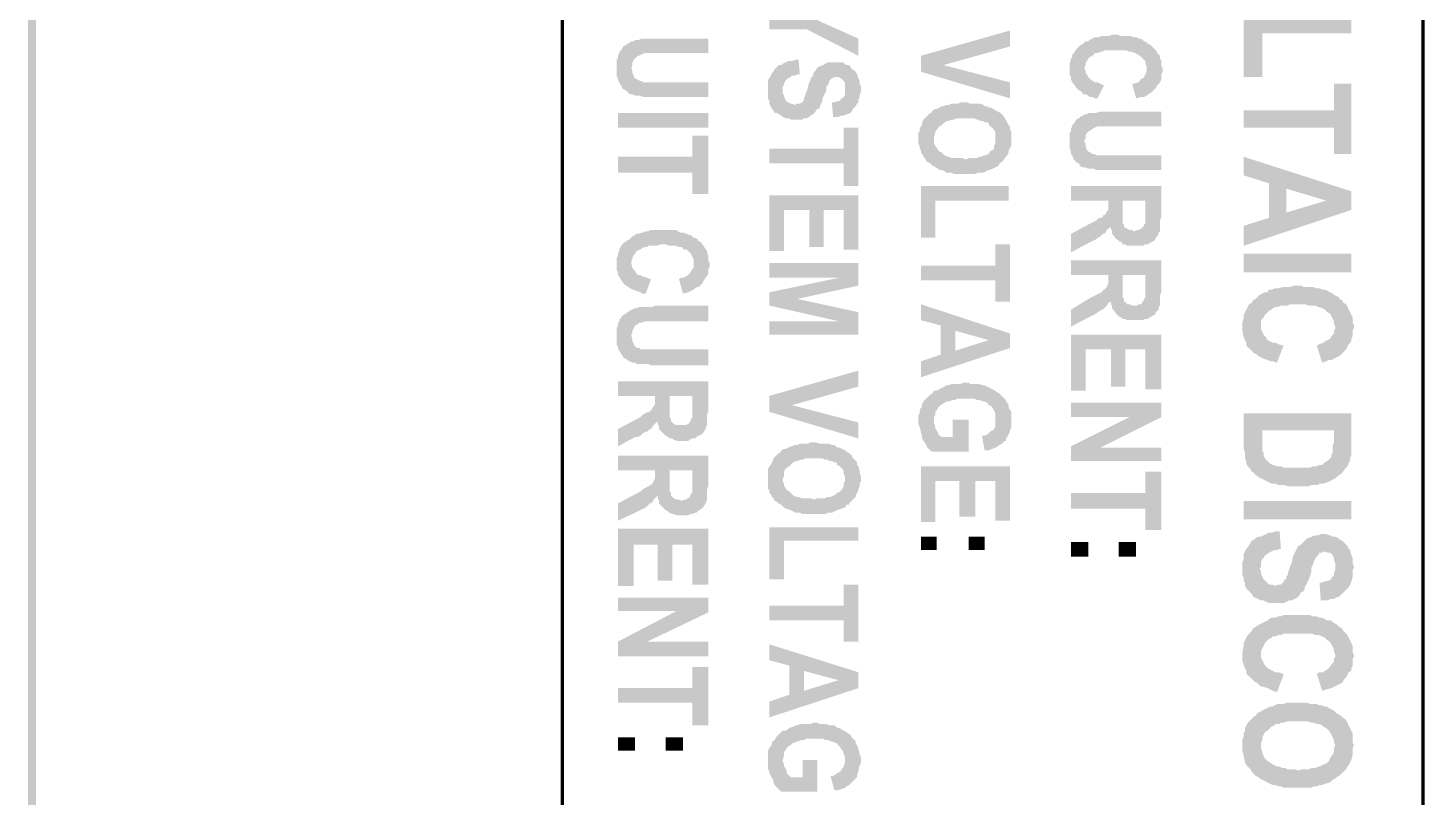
# Model space of a CAD drawing. Header units: inches. Extents: x -186 to 186, y -282 to 282.
# Drawn here: x -186.11 to -147.22, y 27.63 to 49.07 of the extents above; entities that cross this region are included whole.
import ezdxf

# ---------------------------------------------------------------- set-up
doc = ezdxf.new("R2010")
doc.units = ezdxf.units.IN
doc.header["$MEASUREMENT"] = 0
doc.layers.add('H', color=7, linetype='CONTINUOUS', lineweight=100)
doc.layers.add('P', color=250, linetype='CONTINUOUS', lineweight=100)

msp = doc.modelspace()

# ---------------------------------------------------------------- hatches: boundary and pattern name
at = {"layer": 'H', "linetype": 'Continuous'}
for points in [[(-185.889, 281.889), (-186.111, 282.111), (-185.889, -281.889)], [(-186.111, 282.111), (-185.889, -281.889), (-186.111, -282.111)], [(-162.963, 48.296), (-162.963, 48.778), (-163.963, 49.222), (-164.407, 49.444), (-165.444, 49.444), (-165.444, 49.037), (-164.407, 49.037)], [(-149.222, 48.926), (-149.222, 49.444), (-152.222, 49.444), (-152.222, 47.704), (-151.704, 47.704), (-151.704, 48.926)], [(-158.741, 48.556), (-158.741, 49), (-161.222, 48.296), (-160.593, 48.037)], [(-167.148, 47.148), (-167.148, 47.556), (-168.815, 47.556), (-168.889, 47.556), (-168.963, 47.556), (-169, 47.593), (-169.037, 47.593), (-169.111, 47.63), (-169.185, 47.667), (-169.222, 47.704), (-169.222, 47.741), (-169.259, 47.815), (-169.259, 47.889), (-169.296, 47.963), (-169.296, 48.704), (-169.333, 48.667), (-169.407, 48.63), (-169.444, 48.593), (-169.519, 48.556), (-169.556, 48.481), (-169.593, 48.444), (-169.63, 48.407), (-169.63, 48.37), (-169.667, 48.296), (-169.667, 48.222), (-169.704, 48.185), (-169.704, 48.111), (-169.704, 47.815), (-169.704, 47.741), (-169.667, 47.667), (-169.667, 47.63), (-169.63, 47.556), (-169.593, 47.481), (-169.556, 47.444), (-169.556, 47.407), (-169.519, 47.37), (-169.444, 47.333), (-169.407, 47.296), (-169.333, 47.222), (-169.259, 47.222), (-169.185, 47.185), (-169.148, 47.185), (-169.074, 47.185), (-169.037, 47.185), (-168.963, 47.148), (-168.815, 47.148), (-168.741, 47.148), (-168.481, 47.148)], [(-167.148, 48.37), (-167.148, 48.778), (-168.63, 48.778), (-168.704, 48.778), (-168.852, 48.778), (-168.963, 48.778), (-169, 48.778), (-169.074, 48.741), (-169.148, 48.741), (-169.185, 48.741), (-169.222, 48.704), (-169.259, 48.704), (-169.296, 48.704), (-169.296, 47.963), (-169.259, 48.037), (-169.259, 48.111), (-169.222, 48.185), (-169.185, 48.222), (-169.111, 48.296), (-169.074, 48.296), (-169, 48.333), (-168.926, 48.37), (-168.778, 48.37), (-168.704, 48.37), (-168.519, 48.37)], [(-156.111, 47.481), (-156.148, 47.481), (-156.222, 47.519), (-156.296, 47.556), (-156.37, 47.556), (-156.481, 47.63), (-156.519, 47.667), (-156.556, 47.704), (-156.593, 47.778), (-156.63, 47.815), (-156.63, 47.889), (-156.667, 47.963), (-156.667, 48.667), (-156.704, 48.63), (-156.778, 48.593), (-156.815, 48.556), (-156.889, 48.481), (-156.963, 48.37), (-157, 48.333), (-157, 48.259), (-157.037, 48.222), (-157.074, 48.074), (-157.074, 48), (-157.074, 47.815), (-157.074, 47.778), (-157.037, 47.704), (-157.037, 47.63), (-157, 47.556), (-156.963, 47.519), (-156.889, 47.407), (-156.852, 47.37), (-156.815, 47.333), (-156.741, 47.296), (-156.704, 47.222), (-156.63, 47.222), (-156.556, 47.185), (-156.519, 47.148), (-156.444, 47.148), (-156.37, 47.111), (-156.296, 47.111)], [(-154.889, 48.63), (-154.926, 48.667), (-155, 48.704), (-155.037, 48.741), (-155.111, 48.778), (-155.148, 48.778), (-155.222, 48.815), (-155.296, 48.815), (-155.37, 48.852), (-155.444, 48.852), (-155.481, 48.852), (-155.556, 48.852), (-155.667, 48.852), (-155.741, 48.889), (-155.889, 48.889), (-155.963, 48.852), (-156.037, 48.852), (-156.111, 48.852), (-156.185, 48.852), (-156.259, 48.815), (-156.333, 48.815), (-156.37, 48.815), (-156.444, 48.778), (-156.519, 48.741), (-156.556, 48.704), (-156.63, 48.704), (-156.667, 48.667), (-156.667, 47.963), (-156.63, 48.037), (-156.63, 48.111), (-156.593, 48.148), (-156.556, 48.222), (-156.519, 48.259), (-156.444, 48.296), (-156.407, 48.333), (-156.37, 48.37), (-156.296, 48.37), (-156.222, 48.407), (-156.185, 48.407), (-156.111, 48.444), (-156.037, 48.444), (-155.963, 48.444), (-155.852, 48.444), (-155.704, 48.444), (-155.63, 48.444), (-155.519, 48.444), (-155.481, 48.444), (-155.407, 48.407), (-155.333, 48.407), (-155.259, 48.37), (-155.222, 48.37), (-155.185, 48.333), (-155.111, 48.296), (-155.037, 48.222), (-155, 48.185), (-154.963, 48.148), (-154.963, 48.074), (-154.926, 48), (-154.926, 47.926)], [(-154.481, 47.889), (-154.481, 47.963), (-154.519, 48), (-154.519, 48.074), (-154.519, 48.148), (-154.556, 48.222), (-154.556, 48.296), (-154.63, 48.37), (-154.667, 48.444), (-154.704, 48.481), (-154.778, 48.556), (-154.815, 48.593), (-154.889, 48.63), (-154.926, 47.926), (-154.926, 47.852), (-154.963, 47.778), (-155, 47.704), (-155.037, 47.667), (-155.111, 47.63), (-155.148, 47.556), (-155.185, 47.556), (-155.259, 47.519), (-155.333, 47.519), (-155.222, 47.111), (-155.074, 47.148), (-155, 47.148), (-154.926, 47.185), (-154.889, 47.222), (-154.815, 47.259), (-154.778, 47.296), (-154.741, 47.333), (-154.704, 47.37), (-154.667, 47.407), (-154.63, 47.481), (-154.593, 47.519), (-154.556, 47.556), (-154.519, 47.63), (-154.519, 47.704), (-154.519, 47.778), (-154.481, 47.852)], [(-158.741, 47.111), (-158.741, 47.556), (-160.593, 48.037), (-161.222, 48.296), (-161.222, 47.852)], [(-162.889, 47.37), (-162.889, 47.444), (-162.926, 47.519), (-162.926, 47.593), (-162.963, 47.667), (-163, 47.778), (-163.037, 47.852), (-163.074, 47.889), (-163.148, 47.926), (-163.185, 48), (-163.222, 48.037), (-163.296, 48.037), (-163.333, 48.074), (-163.407, 48.111), (-163.481, 48.111), (-163.519, 48.111), (-163.63, 48.111), (-163.667, 48.111), (-163.741, 48.111), (-163.815, 48.111), (-163.889, 48.074), (-163.926, 48.037), (-163.963, 48.037), (-164.037, 48), (-164.111, 47.963), (-164.148, 47.889), (-164.185, 47.852), (-164.222, 47.815), (-164.222, 47.741), (-164.296, 47.667), (-164.296, 47.63), (-164.333, 47.556), (-164.37, 47.444), (-164.37, 47.407), (-164.407, 47.296), (-164.444, 47.222), (-164.444, 47.185), (-164.481, 47.111), (-164.481, 47.074), (-164.519, 47), (-164.593, 46.963), (-164.667, 46.963), (-164.741, 46.926), (-164.815, 46.963), (-164.852, 46.963), (-164.926, 47), (-164.963, 47.037), (-165, 47.074), (-165.037, 47.185), (-165.074, 47.259), (-165.074, 47.333), (-165.111, 48.037), (-165.185, 48.037), (-165.222, 48), (-165.259, 47.963), (-165.296, 47.926), (-165.333, 47.852), (-165.37, 47.815), (-165.444, 47.667), (-165.481, 47.63), (-165.481, 47.556), (-165.481, 47.481), (-165.481, 47.259), (-165.481, 47.185), (-165.481, 47.111), (-165.444, 47.037), (-165.444, 46.963), (-165.37, 46.815), (-165.333, 46.778), (-165.296, 46.704), (-165.222, 46.704), (-165.185, 46.667), (-165.111, 46.63), (-165.074, 46.593), (-165, 46.556), (-164.926, 46.556), (-164.852, 46.519), (-164.815, 46.519), (-164.667, 46.519), (-164.593, 46.519), (-164.519, 46.519), (-164.481, 46.556), (-164.407, 46.556), (-164.333, 46.593), (-164.296, 46.63), (-164.222, 46.667), (-164.185, 46.704), (-164.111, 46.815), (-164.074, 46.815), (-164.037, 46.852), (-164.037, 46.889), (-164, 46.963), (-163.963, 47.037), (-163.963, 47.111), (-163.889, 47.259), (-163.852, 47.333), (-163.852, 47.444), (-163.815, 47.481), (-163.778, 47.556), (-163.778, 47.593), (-163.741, 47.63), (-163.704, 47.667), (-163.63, 47.704), (-163.556, 47.704), (-163.519, 47.704), (-163.444, 47.667), (-163.407, 47.63), (-163.37, 47.593), (-163.333, 47.519), (-163.333, 47.444), (-163.333, 47.37), (-163.296, 46.667), (-163.259, 46.667), (-163.185, 46.704), (-163.148, 46.741), (-163.111, 46.815), (-163.074, 46.852), (-163.037, 46.889), (-163, 46.963), (-162.963, 47), (-162.963, 47.074), (-162.926, 47.148), (-162.926, 47.222), (-162.889, 47.296)], [(-164.593, 47.778), (-164.63, 48.185), (-164.667, 48.185), (-164.704, 48.185), (-164.815, 48.148), (-164.926, 48.148), (-165, 48.111), (-165.074, 48.074), (-165.111, 48.037), (-165.074, 47.333), (-165.074, 47.444), (-165.037, 47.481), (-165.037, 47.519), (-165, 47.593), (-164.963, 47.63), (-164.926, 47.667), (-164.852, 47.704), (-164.815, 47.741), (-164.741, 47.741), (-164.667, 47.778)], [(-149.222, 45.556), (-149.222, 47.519), (-149.704, 47.519), (-149.704, 46.778), (-152.222, 46.778), (-152.222, 46.296), (-149.704, 46.296), (-149.704, 45.556)], [(-163.296, 46.667), (-163.333, 47.37), (-163.333, 47.296), (-163.333, 47.222), (-163.37, 47.148), (-163.407, 47.111), (-163.444, 47.111), (-163.481, 47.037), (-163.519, 47.037), (-163.63, 47), (-163.704, 47), (-163.667, 46.593), (-163.593, 46.593), (-163.519, 46.593), (-163.444, 46.63), (-163.37, 46.63)], [(-169.667, 46.296), (-167.148, 46.296), (-167.148, 46.704), (-169.667, 46.704)], [(-158.704, 46), (-158.704, 46.037), (-158.704, 46.148), (-158.704, 46.185), (-158.741, 46.259), (-158.741, 46.333), (-158.778, 46.37), (-158.815, 46.444), (-158.926, 46.63), (-158.963, 46.667), (-159, 46.704), (-159.074, 46.741), (-159.148, 46.778), (-159.259, 46.852), (-159.333, 46.852), (-159.37, 46.889), (-159.444, 46.889), (-159.481, 46.926), (-159.556, 46.963), (-159.63, 46.963), (-159.704, 46.963), (-159.778, 46.963), (-159.852, 46.963), (-159.926, 47), (-160.111, 47), (-160.185, 46.963), (-160.222, 46.963), (-160.333, 46.963), (-160.37, 46.963), (-160.444, 46.926), (-160.519, 46.926), (-160.593, 46.889), (-160.667, 46.889), (-160.704, 46.852), (-160.778, 46.815), (-160.815, 46.815), (-160.889, 46.778), (-160.926, 46.704), (-160.963, 46.704), (-161, 46.667), (-161.037, 46.63), (-161.111, 46.556), (-161.148, 46.519), (-161.185, 46.444), (-161.185, 46.37), (-161.222, 46.333), (-161.259, 46.259), (-161.259, 46.185), (-161.296, 46.148), (-161.296, 45.852), (-161.259, 45.778), (-161.259, 45.704), (-161.222, 45.667), (-161.222, 45.593), (-161.185, 45.556), (-161.148, 45.481), (-161.111, 45.444), (-161.074, 45.37), (-161.037, 45.333), (-160.963, 45.296), (-160.889, 45.222), (-160.852, 45.222), (-160.852, 46), (-160.852, 46.037), (-160.815, 46.185), (-160.704, 46.333), (-160.63, 46.37), (-160.593, 46.407), (-160.556, 46.444), (-160.481, 46.481), (-160.444, 46.481), (-160.37, 46.519), (-160.296, 46.519), (-160.222, 46.556), (-160.148, 46.556), (-160.074, 46.556), (-159.889, 46.556), (-159.815, 46.556), (-159.741, 46.556), (-159.667, 46.519), (-159.63, 46.519), (-159.556, 46.481), (-159.481, 46.481), (-159.444, 46.444), (-159.37, 46.444), (-159.333, 46.407), (-159.333, 46.37), (-159.296, 46.333), (-159.222, 46.296), (-159.185, 46.222), (-159.148, 46.185), (-159.148, 46.037), (-159.148, 46), (-159.074, 45.222), (-159.037, 45.259), (-159.037, 45.296), (-158.963, 45.333), (-158.926, 45.37), (-158.852, 45.481), (-158.815, 45.519), (-158.778, 45.593), (-158.778, 45.667), (-158.741, 45.704), (-158.704, 45.778), (-158.704, 45.852), (-158.704, 45.926)], [(-154.519, 45.111), (-154.519, 45.519), (-156.185, 45.519), (-156.259, 45.519), (-156.333, 45.519), (-156.37, 45.556), (-156.407, 45.556), (-156.444, 45.556), (-156.481, 45.593), (-156.556, 45.63), (-156.593, 45.667), (-156.63, 45.778), (-156.63, 45.852), (-156.667, 45.889), (-156.667, 46.667), (-156.704, 46.63), (-156.778, 46.593), (-156.815, 46.556), (-156.889, 46.519), (-156.926, 46.444), (-156.963, 46.407), (-157, 46.37), (-157, 46.333), (-157.037, 46.259), (-157.037, 46.185), (-157.074, 46.148), (-157.074, 46.037), (-157.074, 45.778), (-157.074, 45.704), (-157.037, 45.63), (-157.037, 45.556), (-157, 45.519), (-156.963, 45.407), (-156.926, 45.37), (-156.889, 45.333), (-156.815, 45.296), (-156.778, 45.222), (-156.704, 45.185), (-156.63, 45.185), (-156.556, 45.148), (-156.444, 45.148), (-156.407, 45.148), (-156.333, 45.111), (-156.185, 45.111), (-156.111, 45.111), (-155.852, 45.111)], [(-154.519, 46.333), (-154.519, 46.741), (-156, 46.741), (-156.074, 46.741), (-156.222, 46.741), (-156.333, 46.704), (-156.37, 46.704), (-156.444, 46.704), (-156.519, 46.704), (-156.556, 46.704), (-156.593, 46.667), (-156.63, 46.667), (-156.667, 46.667), (-156.667, 45.889), (-156.667, 45.926), (-156.63, 46), (-156.63, 46.074), (-156.593, 46.148), (-156.556, 46.185), (-156.481, 46.222), (-156.444, 46.259), (-156.37, 46.296), (-156.296, 46.333), (-156.148, 46.333), (-156.074, 46.333), (-155.889, 46.333)], [(-162.963, 44.667), (-162.963, 46.296), (-163.37, 46.296), (-163.37, 45.704), (-165.444, 45.704), (-165.444, 45.296), (-163.37, 45.296), (-163.37, 44.667)], [(-167.148, 44.444), (-167.148, 46.074), (-167.593, 46.074), (-167.593, 45.481), (-169.667, 45.481), (-169.667, 45.037), (-167.593, 45.037), (-167.593, 44.444)], [(-159.074, 45.222), (-159.148, 46), (-159.148, 45.889), (-159.148, 45.852), (-159.185, 45.778), (-159.185, 45.704), (-159.222, 45.667), (-159.296, 45.63), (-159.333, 45.556), (-159.37, 45.556), (-159.407, 45.519), (-159.481, 45.519), (-159.519, 45.481), (-159.593, 45.481), (-159.667, 45.444), (-159.741, 45.444), (-159.815, 45.444), (-159.889, 45.444), (-159.963, 45.407), (-160.074, 45.444), (-160.148, 45.444), (-160.222, 45.444), (-160.296, 45.444), (-160.37, 45.444), (-160.444, 45.481), (-160.481, 45.481), (-160.556, 45.519), (-160.593, 45.556), (-160.63, 45.593), (-160.704, 45.63), (-160.741, 45.667), (-160.778, 45.741), (-160.815, 45.778), (-160.852, 45.852), (-160.852, 45.926), (-160.852, 46), (-160.852, 45.222), (-160.815, 45.185), (-160.741, 45.148), (-160.704, 45.111), (-160.63, 45.111), (-160.556, 45.074), (-160.519, 45.037), (-160.444, 45.037), (-160.37, 45.037), (-160.296, 45), (-160.222, 45), (-160.074, 45), (-160, 45), (-159.926, 45), (-159.778, 45), (-159.704, 45), (-159.63, 45.037), (-159.556, 45.037), (-159.481, 45.037), (-159.407, 45.074), (-159.333, 45.111), (-159.296, 45.111), (-159.148, 45.185)], [(-149.222, 44), (-149.222, 44.519), (-152.222, 45.481), (-152.222, 44.963), (-151.519, 44.741), (-151.519, 43.778), (-151.037, 44.593), (-149.926, 44.259)], [(-162.963, 42.889), (-162.963, 44.407), (-165.444, 44.407), (-165.444, 42.852), (-165.037, 42.852), (-165.037, 44), (-164.333, 44), (-164.333, 42.963), (-163.926, 42.963), (-163.926, 44), (-163.37, 44), (-163.37, 42.889)], [(-158.778, 44.259), (-158.778, 44.667), (-161.222, 44.667), (-161.222, 43.222), (-160.815, 43.222), (-160.815, 44.259)], [(-154.519, 43.815), (-154.519, 44.667), (-157.037, 44.667), (-157.037, 44.259), (-156, 44.259), (-156, 44.185), (-156, 43.481), (-155.926, 43.519), (-155.926, 43.481), (-155.889, 43.407), (-155.889, 43.333), (-155.778, 43.185), (-155.704, 43.148), (-155.704, 43.111), (-155.63, 43.111), (-155.593, 44.259), (-154.963, 44.259), (-154.963, 43.037), (-154.889, 43.037), (-154.852, 43.074), (-154.778, 43.111), (-154.704, 43.148), (-154.667, 43.222), (-154.593, 43.333), (-154.593, 43.37), (-154.556, 43.407), (-154.556, 43.556), (-154.556, 43.704)], [(-149.222, 44), (-149.926, 44.259), (-151.037, 43.926), (-151.037, 44.593), (-151.519, 43.778), (-152.222, 43.556), (-152.222, 43)], [(-156, 43.481), (-156, 44.185), (-156, 44.074), (-156, 44), (-156.037, 43.963), (-156.074, 43.889), (-156.111, 43.852), (-156.148, 43.852), (-156.148, 43.815), (-156.185, 43.778), (-156.259, 43.778), (-156.333, 43.704), (-156.407, 43.667), (-156.481, 43.63), (-157.037, 43.333), (-157.037, 42.815), (-156.556, 43.074), (-156.481, 43.111), (-156.407, 43.148), (-156.333, 43.185), (-156.296, 43.222), (-156.222, 43.259), (-156.185, 43.296), (-156.148, 43.333), (-156.111, 43.333), (-156.074, 43.37), (-156.037, 43.444)], [(-154.963, 43.037), (-154.963, 43.926), (-154.963, 43.778), (-154.963, 43.667), (-154.963, 43.63), (-155, 43.593), (-155, 43.556), (-155.037, 43.519), (-155.074, 43.481), (-155.148, 43.444), (-155.185, 43.444), (-155.259, 43.407), (-155.296, 43.407), (-155.333, 43.444), (-155.407, 43.444), (-155.481, 43.481), (-155.556, 43.519), (-155.556, 43.593), (-155.593, 43.63), (-155.593, 43.778), (-155.593, 43.852), (-155.593, 44.259), (-155.63, 43.111), (-155.593, 43.037), (-155.519, 43.037), (-155.481, 43), (-155.37, 43), (-155.111, 43), (-155.037, 43)], [(-168.741, 42.074), (-168.778, 42.074), (-168.852, 42.111), (-169, 42.148), (-169.037, 42.185), (-169.111, 42.185), (-169.148, 42.222), (-169.185, 42.296), (-169.222, 42.333), (-169.259, 42.37), (-169.296, 42.519), (-169.296, 43.222), (-169.333, 43.185), (-169.407, 43.148), (-169.444, 43.111), (-169.519, 43.074), (-169.593, 42.963), (-169.63, 42.889), (-169.63, 42.852), (-169.667, 42.778), (-169.667, 42.704), (-169.704, 42.667), (-169.704, 42.593), (-169.704, 42.407), (-169.704, 42.333), (-169.667, 42.259), (-169.667, 42.185), (-169.63, 42.148), (-169.593, 42.074), (-169.519, 41.963), (-169.481, 41.926), (-169.444, 41.889), (-169.37, 41.852), (-169.333, 41.815), (-169.259, 41.778), (-169.148, 41.741), (-169.037, 41.704), (-169, 41.667), (-168.889, 41.667)], [(-167.519, 43.222), (-167.556, 43.222), (-167.63, 43.296), (-167.667, 43.296), (-167.741, 43.333), (-167.778, 43.333), (-167.852, 43.37), (-167.926, 43.37), (-168, 43.407), (-168.037, 43.444), (-168.111, 43.444), (-168.185, 43.444), (-168.296, 43.444), (-168.37, 43.444), (-168.519, 43.444), (-168.593, 43.444), (-168.667, 43.444), (-168.741, 43.444), (-168.815, 43.407), (-168.889, 43.407), (-168.963, 43.37), (-169, 43.37), (-169.074, 43.333), (-169.148, 43.333), (-169.185, 43.296), (-169.259, 43.259), (-169.296, 43.222), (-169.296, 42.519), (-169.296, 42.556), (-169.259, 42.63), (-169.259, 42.667), (-169.222, 42.741), (-169.185, 42.778), (-169.148, 42.852), (-169.074, 42.889), (-169.037, 42.889), (-169, 42.926), (-168.926, 42.963), (-168.852, 42.963), (-168.815, 43), (-168.741, 43), (-168.667, 43), (-168.593, 43), (-168.481, 43.037), (-168.333, 43.037), (-168.222, 43), (-168.148, 43), (-168.111, 43), (-168.037, 43), (-167.963, 42.963), (-167.889, 42.963), (-167.852, 42.926), (-167.815, 42.889), (-167.741, 42.889), (-167.704, 42.852), (-167.667, 42.815), (-167.63, 42.778), (-167.593, 42.704), (-167.556, 42.63), (-167.556, 42.556), (-167.556, 42.519)], [(-167.111, 42.481), (-167.111, 42.519), (-167.148, 42.593), (-167.148, 42.667), (-167.148, 42.704), (-167.185, 42.852), (-167.259, 42.963), (-167.333, 43.074), (-167.37, 43.111), (-167.444, 43.148), (-167.444, 43.185), (-167.519, 43.222), (-167.556, 42.519), (-167.556, 42.407), (-167.593, 42.333), (-167.63, 42.296), (-167.667, 42.222), (-167.704, 42.185), (-167.778, 42.148), (-167.815, 42.111), (-167.889, 42.111), (-167.963, 42.074), (-167.852, 41.667), (-167.704, 41.704), (-167.63, 41.741), (-167.556, 41.778), (-167.519, 41.815), (-167.444, 41.852), (-167.407, 41.852), (-167.37, 41.889), (-167.333, 41.926), (-167.222, 42.111), (-167.185, 42.148), (-167.148, 42.222), (-167.148, 42.296), (-167.148, 42.333), (-167.111, 42.407)], [(-158.741, 41.444), (-158.741, 43.037), (-159.148, 43.037), (-159.148, 42.444), (-161.222, 42.444), (-161.222, 42.037), (-159.148, 42.037), (-159.148, 41.444)], [(-152.222, 42.259), (-149.222, 42.259), (-149.222, 42.778), (-152.222, 42.778)], [(-162.963, 41.889), (-162.963, 42.519), (-165.444, 42.519), (-165.444, 42.111), (-163.481, 42.111)], [(-154.519, 41.704), (-154.519, 42.593), (-157.037, 42.593), (-157.037, 42.185), (-156, 42.185), (-156, 42.111), (-156, 41.407), (-155.926, 41.444), (-155.926, 41.37), (-155.889, 41.333), (-155.889, 41.259), (-155.778, 41.111), (-155.704, 41.037), (-155.63, 41), (-155.593, 42.185), (-154.963, 42.185), (-154.963, 40.963), (-154.889, 40.963), (-154.852, 41), (-154.778, 41.037), (-154.704, 41.074), (-154.667, 41.148), (-154.593, 41.222), (-154.593, 41.296), (-154.556, 41.333), (-154.556, 41.481), (-154.556, 41.63)], [(-162.963, 41.889), (-163.481, 42.111), (-165.444, 41.704), (-164.667, 41.519)], [(-156, 41.407), (-156, 42.111), (-156, 42), (-156, 41.926), (-156.037, 41.889), (-156.037, 41.852), (-156.074, 41.815), (-156.111, 41.778), (-156.148, 41.778), (-156.148, 41.741), (-156.185, 41.704), (-156.259, 41.667), (-156.333, 41.63), (-156.407, 41.593), (-156.481, 41.556), (-157.037, 41.222), (-157.037, 40.741), (-156.556, 41), (-156.481, 41.037), (-156.407, 41.074), (-156.333, 41.111), (-156.296, 41.148), (-156.222, 41.185), (-156.185, 41.222), (-156.148, 41.222), (-156.111, 41.259), (-156.074, 41.296), (-156.037, 41.333)], [(-154.963, 40.963), (-154.963, 41.852), (-154.963, 41.667), (-154.963, 41.593), (-154.963, 41.556), (-155, 41.519), (-155, 41.481), (-155.037, 41.444), (-155.074, 41.37), (-155.148, 41.37), (-155.185, 41.333), (-155.259, 41.333), (-155.296, 41.333), (-155.333, 41.333), (-155.407, 41.37), (-155.481, 41.37), (-155.481, 41.407), (-155.556, 41.444), (-155.556, 41.519), (-155.593, 41.556), (-155.593, 41.667), (-155.593, 41.778), (-155.593, 42.185), (-155.63, 41), (-155.593, 40.963), (-155.519, 40.963), (-155.481, 40.926), (-155.37, 40.926), (-155.111, 40.926), (-155.037, 40.926)], [(-162.963, 40.519), (-162.963, 41.148), (-164.667, 41.519), (-165.444, 41.704), (-165.444, 41.333), (-163.481, 40.889)], [(-151.111, 40.222), (-151.148, 40.222), (-151.259, 40.259), (-151.333, 40.296), (-151.407, 40.296), (-151.481, 40.333), (-151.556, 40.37), (-151.593, 40.444), (-151.63, 40.481), (-151.667, 40.519), (-151.704, 40.593), (-151.741, 40.667), (-151.741, 40.778), (-151.778, 41.63), (-151.852, 41.556), (-151.889, 41.519), (-151.963, 41.481), (-152, 41.407), (-152.074, 41.37), (-152.111, 41.296), (-152.148, 41.222), (-152.185, 41.148), (-152.222, 41.074), (-152.222, 41), (-152.259, 40.852), (-152.259, 40.704), (-152.259, 40.63), (-152.222, 40.444), (-152.185, 40.37), (-152.148, 40.296), (-152.148, 40.222), (-152.037, 40.111), (-151.963, 40.037), (-151.926, 40), (-151.852, 39.963), (-151.815, 39.926), (-151.741, 39.889), (-151.667, 39.852), (-151.556, 39.815), (-151.481, 39.778), (-151.407, 39.778), (-151.296, 39.741)], [(-149.63, 41.593), (-149.704, 41.63), (-149.741, 41.667), (-149.815, 41.704), (-149.889, 41.741), (-149.963, 41.778), (-150.037, 41.778), (-150.111, 41.815), (-150.185, 41.815), (-150.296, 41.852), (-150.37, 41.852), (-150.444, 41.852), (-150.556, 41.852), (-150.63, 41.889), (-150.815, 41.889), (-150.926, 41.852), (-151, 41.852), (-151.111, 41.852), (-151.259, 41.815), (-151.333, 41.815), (-151.444, 41.778), (-151.519, 41.778), (-151.556, 41.704), (-151.63, 41.704), (-151.704, 41.667), (-151.778, 41.63), (-151.741, 40.778), (-151.741, 40.815), (-151.741, 40.889), (-151.704, 40.963), (-151.667, 41), (-151.63, 41.074), (-151.556, 41.148), (-151.519, 41.185), (-151.444, 41.222), (-151.407, 41.259), (-151.333, 41.296), (-151.259, 41.296), (-151.185, 41.333), (-151.111, 41.333), (-151, 41.333), (-150.926, 41.37), (-150.519, 41.37), (-150.407, 41.333), (-150.333, 41.333), (-150.222, 41.333), (-150.148, 41.296), (-150.037, 41.259), (-149.963, 41.222), (-149.926, 41.185), (-149.889, 41.148), (-149.815, 41.111), (-149.778, 41.037), (-149.741, 40.963), (-149.704, 40.889), (-149.704, 40.815), (-149.667, 40.741)], [(-167.148, 39.667), (-167.148, 40.111), (-168.815, 40.111), (-168.889, 40.111), (-168.963, 40.111), (-169, 40.111), (-169.037, 40.111), (-169.037, 40.148), (-169.111, 40.148), (-169.185, 40.185), (-169.222, 40.259), (-169.259, 40.333), (-169.259, 40.407), (-169.296, 40.481), (-169.296, 41.222), (-169.333, 41.185), (-169.407, 41.148), (-169.444, 41.111), (-169.519, 41.074), (-169.556, 41.037), (-169.593, 40.963), (-169.63, 40.963), (-169.63, 40.889), (-169.667, 40.852), (-169.667, 40.778), (-169.704, 40.704), (-169.704, 40.63), (-169.704, 40.333), (-169.704, 40.259), (-169.667, 40.185), (-169.667, 40.148), (-169.63, 40.074), (-169.556, 39.963), (-169.519, 39.889), (-169.444, 39.852), (-169.407, 39.815), (-169.333, 39.778), (-169.259, 39.741), (-169.185, 39.741), (-169.148, 39.704), (-169.074, 39.704), (-169.037, 39.704), (-168.963, 39.704), (-168.815, 39.704), (-168.741, 39.667), (-168.481, 39.667)], [(-167.148, 40.889), (-167.148, 41.333), (-168.63, 41.333), (-168.704, 41.296), (-168.852, 41.296), (-168.963, 41.296), (-169, 41.296), (-169.074, 41.296), (-169.148, 41.259), (-169.185, 41.259), (-169.222, 41.259), (-169.259, 41.222), (-169.296, 41.222), (-169.296, 40.481), (-169.296, 40.519), (-169.259, 40.556), (-169.259, 40.63), (-169.222, 40.704), (-169.185, 40.778), (-169.111, 40.815), (-169.074, 40.852), (-169, 40.852), (-168.926, 40.889), (-168.778, 40.889), (-168.704, 40.889), (-168.519, 40.889)], [(-158.741, 40.148), (-158.741, 40.556), (-161.222, 41.37), (-161.222, 40.926), (-160.667, 40.778), (-160.667, 39.963), (-160.259, 40.63), (-159.333, 40.37)], [(-149.148, 40.704), (-149.148, 40.778), (-149.185, 40.852), (-149.185, 40.926), (-149.185, 41), (-149.222, 41.074), (-149.259, 41.148), (-149.296, 41.222), (-149.333, 41.296), (-149.37, 41.37), (-149.444, 41.407), (-149.481, 41.481), (-149.556, 41.519), (-149.556, 41.556), (-149.63, 41.593), (-149.667, 40.741), (-149.667, 40.704), (-149.704, 40.63), (-149.704, 40.556), (-149.778, 40.481), (-149.815, 40.407), (-149.889, 40.37), (-149.963, 40.333), (-150, 40.296), (-150.111, 40.259), (-150.185, 40.222), (-150.037, 39.741), (-149.926, 39.778), (-149.852, 39.815), (-149.778, 39.815), (-149.704, 39.852), (-149.63, 39.889), (-149.556, 39.926), (-149.481, 40), (-149.444, 40.037), (-149.37, 40.111), (-149.333, 40.185), (-149.296, 40.259), (-149.222, 40.333), (-149.222, 40.407), (-149.185, 40.481), (-149.185, 40.556), (-149.185, 40.63)], [(-162.963, 40.519), (-163.481, 40.889), (-165.444, 40.889), (-165.444, 40.519)], [(-158.741, 40.148), (-159.333, 40.37), (-160.259, 40.074), (-160.259, 40.63), (-160.667, 39.963), (-161.222, 39.778), (-161.222, 39.333)], [(-154.519, 39), (-154.519, 40.519), (-157.037, 40.519), (-157.037, 38.963), (-156.63, 38.963), (-156.63, 40.111), (-155.926, 40.111), (-155.926, 39.074), (-155.519, 39.074), (-155.519, 40.111), (-154.963, 40.111), (-154.963, 39)], [(-162.963, 39.074), (-162.963, 39.519), (-165.444, 38.815), (-164.815, 38.556)], [(-167.148, 38.37), (-167.148, 39.222), (-169.667, 39.222), (-169.667, 38.815), (-168.63, 38.815), (-168.63, 38.741), (-168.63, 38.037), (-168.556, 38.111), (-168.556, 38.037), (-168.519, 37.963), (-168.519, 37.889), (-168.444, 37.815), (-168.37, 37.741), (-168.333, 37.704), (-168.259, 37.667), (-168.222, 38.815), (-167.593, 38.815), (-167.593, 37.63), (-167.519, 37.63), (-167.481, 37.667), (-167.407, 37.704), (-167.333, 37.741), (-167.296, 37.778), (-167.222, 37.889), (-167.222, 37.926), (-167.185, 38), (-167.185, 38.037), (-167.185, 38.111), (-167.185, 38.296)], [(-159.889, 37.259), (-159.889, 38.148), (-160.333, 38.148), (-160.333, 37.667), (-160.63, 37.667), (-160.704, 37.704), (-160.741, 37.778), (-160.778, 37.852), (-160.815, 37.889), (-160.815, 37.963), (-160.852, 38.037), (-160.852, 38.111), (-160.852, 38.963), (-160.889, 38.889), (-160.963, 38.852), (-161, 38.815), (-161.037, 38.778), (-161.148, 38.667), (-161.185, 38.593), (-161.185, 38.519), (-161.222, 38.481), (-161.259, 38.407), (-161.259, 38.333), (-161.296, 38.259), (-161.296, 38.037), (-161.259, 37.963), (-161.222, 37.815), (-161.222, 37.778), (-161.185, 37.704), (-161.185, 37.63), (-161.148, 37.556), (-161.111, 37.519), (-161.074, 37.444), (-161.037, 37.37), (-161, 37.333), (-160.963, 37.296), (-160.889, 37.259)], [(-159.111, 38.926), (-159.148, 38.963), (-159.222, 39), (-159.296, 39.037), (-159.37, 39.074), (-159.444, 39.111), (-159.481, 39.111), (-159.63, 39.148), (-159.704, 39.148), (-159.778, 39.148), (-159.852, 39.148), (-159.889, 39.185), (-160.037, 39.185), (-160.111, 39.148), (-160.222, 39.148), (-160.296, 39.148), (-160.37, 39.148), (-160.444, 39.111), (-160.519, 39.111), (-160.556, 39.074), (-160.63, 39.037), (-160.667, 39.037), (-160.704, 39), (-160.778, 38.963), (-160.852, 38.963), (-160.852, 38.148), (-160.852, 38.222), (-160.815, 38.296), (-160.815, 38.37), (-160.778, 38.407), (-160.741, 38.481), (-160.704, 38.519), (-160.667, 38.556), (-160.556, 38.63), (-160.481, 38.667), (-160.407, 38.667), (-160.333, 38.704), (-160.259, 38.704), (-160.185, 38.741), (-160.111, 38.741), (-160.037, 38.741), (-159.889, 38.741), (-159.815, 38.741), (-159.741, 38.741), (-159.667, 38.704), (-159.593, 38.704), (-159.519, 38.667), (-159.481, 38.667), (-159.37, 38.63), (-159.333, 38.556), (-159.296, 38.556), (-159.259, 38.519), (-159.222, 38.481), (-159.185, 38.407), (-159.148, 38.333), (-159.148, 38.296), (-159.148, 38.222), (-159.148, 38.148)], [(-158.704, 38.148), (-158.704, 38.222), (-158.704, 38.296), (-158.704, 38.37), (-158.741, 38.444), (-158.778, 38.481), (-158.778, 38.556), (-158.815, 38.63), (-158.852, 38.667), (-158.852, 38.704), (-158.889, 38.741), (-158.926, 38.778), (-159, 38.852), (-159.037, 38.889), (-159.111, 38.926), (-159.148, 38.148), (-159.148, 38.111), (-159.148, 38.037), (-159.148, 37.963), (-159.185, 37.889), (-159.222, 37.852), (-159.296, 37.815), (-159.333, 37.778), (-159.37, 37.741), (-159.444, 37.704), (-159.519, 37.704), (-159.444, 37.296), (-159.407, 37.296), (-159.333, 37.296), (-159.148, 37.37), (-159.074, 37.407), (-159.037, 37.444), (-158.963, 37.481), (-158.926, 37.519), (-158.889, 37.556), (-158.852, 37.556), (-158.852, 37.63), (-158.815, 37.667), (-158.778, 37.741), (-158.741, 37.815), (-158.741, 37.852), (-158.704, 37.926), (-158.704, 38), (-158.704, 38.074)], [(-168.63, 38.037), (-168.63, 38.741), (-168.63, 38.667), (-168.63, 38.593), (-168.667, 38.519), (-168.704, 38.481), (-168.741, 38.407), (-168.778, 38.407), (-168.778, 38.37), (-168.815, 38.37), (-168.889, 38.333), (-168.963, 38.296), (-169.037, 38.222), (-169.111, 38.185), (-169.667, 37.889), (-169.667, 37.407), (-169.185, 37.667), (-169.111, 37.667), (-169.037, 37.704), (-168.963, 37.778), (-168.889, 37.815), (-168.852, 37.815), (-168.815, 37.852), (-168.778, 37.889), (-168.741, 37.889), (-168.704, 37.963), (-168.667, 38)], [(-167.593, 37.63), (-167.593, 38.519), (-167.593, 38.333), (-167.593, 38.259), (-167.593, 38.185), (-167.63, 38.185), (-167.63, 38.148), (-167.667, 38.074), (-167.704, 38.037), (-167.778, 38), (-167.815, 38), (-167.889, 38), (-167.963, 38), (-168.037, 38), (-168.111, 38.037), (-168.185, 38.111), (-168.185, 38.148), (-168.185, 38.185), (-168.222, 38.222), (-168.222, 38.333), (-168.222, 38.444), (-168.222, 38.815), (-168.259, 37.667), (-168.222, 37.63), (-168.148, 37.63), (-168.111, 37.593), (-168, 37.556), (-167.704, 37.556), (-167.667, 37.593)], [(-162.963, 37.63), (-162.963, 38.074), (-164.815, 38.556), (-165.444, 38.815), (-165.444, 38.37)], [(-154.519, 38.222), (-154.519, 38.63), (-157.037, 38.63), (-157.037, 38.222), (-155.407, 38.222)], [(-154.519, 38.222), (-155.407, 38.222), (-157.037, 37.407), (-156.222, 37.37)], [(-149.222, 37.444), (-149.222, 38.333), (-152.222, 38.333), (-152.222, 37.333), (-152.185, 37.222), (-152.185, 37.074), (-152.148, 37), (-152.148, 36.926), (-152.111, 36.852), (-152.037, 36.778), (-152, 36.704), (-151.926, 36.667), (-151.889, 36.593), (-151.852, 36.593), (-151.815, 36.556), (-151.741, 36.519), (-151.704, 37.852), (-149.704, 37.852), (-149.704, 37.63), (-149.667, 36.519), (-149.63, 36.556), (-149.481, 36.667), (-149.37, 36.815), (-149.333, 36.852), (-149.296, 36.926), (-149.296, 36.963), (-149.259, 37), (-149.259, 37.074), (-149.222, 37.148), (-149.222, 37.333)], [(-149.667, 36.519), (-149.704, 37.63), (-149.704, 37.519), (-149.741, 37.444), (-149.741, 37.333), (-149.741, 37.296), (-149.741, 37.222), (-149.778, 37.185), (-149.778, 37.111), (-149.852, 37.037), (-149.889, 37), (-149.963, 36.963), (-150.037, 36.889), (-150.111, 36.889), (-150.185, 36.852), (-150.222, 36.852), (-150.296, 36.852), (-150.37, 36.815), (-150.444, 36.815), (-150.519, 36.815), (-150.63, 36.815), (-150.741, 36.815), (-150.852, 36.815), (-151, 36.815), (-151.111, 36.815), (-151.185, 36.852), (-151.222, 36.852), (-151.296, 36.852), (-151.407, 36.889), (-151.481, 36.926), (-151.519, 36.963), (-151.556, 37), (-151.63, 37.074), (-151.667, 37.148), (-151.667, 37.222), (-151.704, 37.296), (-151.704, 37.37), (-151.704, 37.852), (-151.741, 36.519), (-151.667, 36.481), (-151.593, 36.444), (-151.519, 36.407), (-151.444, 36.37), (-151.407, 36.37), (-151.333, 36.37), (-151.259, 36.333), (-151.185, 36.333), (-151.111, 36.333), (-151, 36.296), (-150.926, 36.296), (-150.593, 36.296), (-150.481, 36.296), (-150.407, 36.296), (-150.333, 36.333), (-150.222, 36.333), (-150.148, 36.333), (-150.111, 36.37), (-150.037, 36.37), (-150, 36.37), (-149.889, 36.407), (-149.815, 36.444), (-149.741, 36.481)], [(-162.889, 36.519), (-162.889, 36.556), (-162.926, 36.667), (-162.926, 36.704), (-162.963, 36.852), (-163, 36.889), (-163, 36.963), (-163.111, 37.074), (-163.148, 37.148), (-163.185, 37.185), (-163.222, 37.222), (-163.296, 37.259), (-163.333, 37.296), (-163.407, 37.333), (-163.481, 37.37), (-163.519, 37.37), (-163.593, 37.407), (-163.63, 37.444), (-163.704, 37.444), (-163.778, 37.481), (-163.852, 37.481), (-163.889, 37.481), (-164, 37.481), (-164.037, 37.481), (-164.148, 37.519), (-164.296, 37.519), (-164.37, 37.481), (-164.444, 37.481), (-164.519, 37.481), (-164.593, 37.481), (-164.667, 37.444), (-164.741, 37.444), (-164.815, 37.407), (-164.852, 37.407), (-164.926, 37.37), (-165, 37.333), (-165.037, 37.333), (-165.111, 37.296), (-165.148, 37.222), (-165.185, 37.222), (-165.222, 37.185), (-165.259, 37.148), (-165.333, 37.074), (-165.333, 37.037), (-165.37, 36.963), (-165.407, 36.889), (-165.444, 36.852), (-165.481, 36.778), (-165.481, 36.704), (-165.481, 36.667), (-165.481, 36.37), (-165.481, 36.296), (-165.481, 36.222), (-165.444, 36.185), (-165.444, 36.111), (-165.407, 36.074), (-165.37, 36), (-165.333, 35.963), (-165.296, 35.889), (-165.222, 35.852), (-165.185, 35.815), (-165.111, 35.778), (-165.074, 35.741), (-165.074, 36.519), (-165.037, 36.556), (-165.037, 36.63), (-165.037, 36.704), (-165, 36.778), (-164.889, 36.852), (-164.852, 36.889), (-164.815, 36.926), (-164.778, 36.963), (-164.704, 37), (-164.63, 37), (-164.593, 37.037), (-164.519, 37.037), (-164.444, 37.074), (-164.37, 37.074), (-164.296, 37.074), (-164.111, 37.074), (-164.037, 37.074), (-163.963, 37.074), (-163.889, 37.037), (-163.815, 37.037), (-163.778, 37), (-163.704, 37), (-163.63, 36.963), (-163.593, 36.963), (-163.556, 36.926), (-163.556, 36.889), (-163.481, 36.852), (-163.444, 36.815), (-163.407, 36.778), (-163.37, 36.704), (-163.37, 36.63), (-163.333, 36.556), (-163.333, 36.519), (-163.296, 35.778), (-163.222, 35.778), (-163.222, 35.815), (-163.185, 35.852), (-163.148, 35.889), (-163.037, 36), (-163.037, 36.037), (-163, 36.111), (-162.963, 36.185), (-162.963, 36.222), (-162.926, 36.296), (-162.926, 36.37), (-162.889, 36.444)], [(-154.519, 37), (-154.519, 37.37), (-156.222, 37.37), (-157.037, 37.407), (-157.037, 37)], [(-167.148, 36.296), (-167.148, 37.148), (-169.667, 37.148), (-169.667, 36.741), (-168.63, 36.741), (-168.63, 36.667), (-168.63, 35.963), (-168.556, 36.037), (-168.556, 35.963), (-168.519, 35.889), (-168.519, 35.815), (-168.37, 35.667), (-168.333, 35.63), (-168.259, 35.593), (-168.222, 36.741), (-167.593, 36.741), (-167.593, 35.519), (-167.519, 35.556), (-167.481, 35.556), (-167.407, 35.63), (-167.333, 35.667), (-167.296, 35.704), (-167.222, 35.815), (-167.222, 35.852), (-167.185, 35.889), (-167.185, 35.963), (-167.185, 36.037), (-167.185, 36.185)], [(-168.63, 35.963), (-168.63, 36.667), (-168.63, 36.556), (-168.63, 36.519), (-168.667, 36.444), (-168.704, 36.37), (-168.741, 36.333), (-168.778, 36.333), (-168.778, 36.296), (-168.815, 36.296), (-168.889, 36.259), (-168.963, 36.222), (-169.037, 36.148), (-169.111, 36.111), (-169.667, 35.815), (-169.667, 35.333), (-169.185, 35.556), (-169.111, 35.593), (-169.037, 35.63), (-168.963, 35.667), (-168.889, 35.704), (-168.852, 35.741), (-168.815, 35.778), (-168.778, 35.815), (-168.741, 35.815), (-168.704, 35.852), (-168.667, 35.926)], [(-167.593, 35.519), (-167.593, 36.444), (-167.593, 36.259), (-167.593, 36.185), (-167.593, 36.111), (-167.63, 36.111), (-167.63, 36.074), (-167.667, 36), (-167.704, 35.963), (-167.778, 35.926), (-167.815, 35.926), (-167.889, 35.889), (-167.963, 35.926), (-168.037, 35.926), (-168.111, 35.963), (-168.185, 36.037), (-168.185, 36.074), (-168.185, 36.111), (-168.222, 36.148), (-168.222, 36.259), (-168.222, 36.333), (-168.222, 36.741), (-168.259, 35.593), (-168.222, 35.556), (-168.148, 35.519), (-168.111, 35.519), (-168, 35.481), (-167.704, 35.481), (-167.667, 35.519)], [(-158.741, 35.333), (-158.741, 36.852), (-161.222, 36.852), (-161.222, 35.296), (-160.815, 35.296), (-160.815, 36.444), (-160.148, 36.444), (-160.148, 35.444), (-159.704, 35.444), (-159.704, 36.444), (-159.148, 36.444), (-159.148, 35.333)], [(-154.519, 35.074), (-154.519, 36.704), (-154.963, 36.704), (-154.963, 36.111), (-157.037, 36.111), (-157.037, 35.667), (-154.963, 35.667), (-154.963, 35.074)], [(-163.296, 35.778), (-163.333, 36.519), (-163.333, 36.444), (-163.37, 36.37), (-163.37, 36.296), (-163.407, 36.222), (-163.444, 36.185), (-163.481, 36.148), (-163.556, 36.111), (-163.63, 36.037), (-163.667, 36.037), (-163.741, 36), (-163.815, 36), (-163.889, 35.963), (-163.963, 35.963), (-164.037, 35.963), (-164.111, 35.963), (-164.185, 35.926), (-164.296, 35.963), (-164.37, 35.963), (-164.444, 35.963), (-164.519, 35.963), (-164.556, 35.963), (-164.63, 36), (-164.704, 36), (-164.778, 36.037), (-164.815, 36.074), (-164.852, 36.111), (-164.889, 36.148), (-164.963, 36.185), (-165, 36.259), (-165.037, 36.296), (-165.037, 36.37), (-165.074, 36.444), (-165.074, 36.519), (-165.074, 35.741), (-165.037, 35.704), (-164.963, 35.667), (-164.852, 35.63), (-164.778, 35.593), (-164.704, 35.556), (-164.667, 35.556), (-164.593, 35.556), (-164.519, 35.519), (-164.444, 35.519), (-164.296, 35.519), (-164.185, 35.519), (-164.148, 35.519), (-163.963, 35.519), (-163.889, 35.519), (-163.815, 35.556), (-163.778, 35.556), (-163.704, 35.556), (-163.63, 35.593), (-163.556, 35.63), (-163.333, 35.704)], [(-152.222, 35.37), (-149.222, 35.37), (-149.222, 35.889), (-152.222, 35.889)], [(-167.148, 33.556), (-167.148, 35.111), (-169.667, 35.111), (-169.667, 33.519), (-169.222, 33.519), (-169.222, 34.667), (-168.556, 34.667), (-168.556, 33.667), (-168.148, 33.667), (-168.148, 34.667), (-167.593, 34.667), (-167.593, 33.556)], [(-162.963, 34.778), (-162.963, 35.148), (-165.444, 35.148), (-165.444, 33.704), (-165.037, 33.704), (-165.037, 34.778)], [(-151.185, 34.556), (-151.222, 35.037), (-151.259, 35.037), (-151.333, 35.037), (-151.444, 35), (-151.519, 35), (-151.667, 34.926), (-151.741, 34.889), (-151.815, 34.889), (-151.778, 34), (-151.741, 34.037), (-151.741, 34.111), (-151.741, 34.185), (-151.704, 34.259), (-151.667, 34.296), (-151.63, 34.37), (-151.556, 34.407), (-151.519, 34.444), (-151.444, 34.481), (-151.37, 34.519), (-151.296, 34.519)], [(-161.222, 34.519), (-160.778, 34.519), (-160.778, 34.889), (-161.222, 34.889)], [(-159.889, 34.519), (-159.444, 34.519), (-159.444, 34.889), (-159.889, 34.889)], [(-157.037, 34.333), (-156.556, 34.333), (-156.556, 34.741), (-157.037, 34.741)], [(-155.704, 34.333), (-155.222, 34.333), (-155.222, 34.741), (-155.704, 34.741)], [(-149.148, 34.037), (-149.185, 34.148), (-149.185, 34.222), (-149.185, 34.296), (-149.222, 34.37), (-149.259, 34.519), (-149.296, 34.556), (-149.333, 34.63), (-149.37, 34.667), (-149.444, 34.741), (-149.481, 34.778), (-149.556, 34.815), (-149.593, 34.852), (-149.667, 34.889), (-149.741, 34.889), (-149.815, 34.926), (-149.926, 34.963), (-150.074, 34.963), (-150.148, 34.926), (-150.222, 34.926), (-150.333, 34.889), (-150.407, 34.852), (-150.444, 34.852), (-150.519, 34.778), (-150.556, 34.741), (-150.63, 34.667), (-150.704, 34.63), (-150.741, 34.556), (-150.852, 34.333), (-150.889, 34.148), (-150.926, 34.074), (-150.963, 33.963), (-151, 33.815), (-151.037, 33.778), (-151.037, 33.704), (-151.074, 33.704), (-151.111, 33.63), (-151.185, 33.556), (-151.259, 33.556), (-151.333, 33.519), (-151.444, 33.556), (-151.519, 33.556), (-151.556, 33.593), (-151.63, 33.667), (-151.667, 33.704), (-151.704, 33.778), (-151.741, 33.852), (-151.741, 33.926), (-151.778, 34), (-151.815, 34.889), (-151.889, 34.852), (-151.926, 34.815), (-152, 34.778), (-152.037, 34.704), (-152.111, 34.593), (-152.148, 34.556), (-152.185, 34.481), (-152.222, 34.407), (-152.222, 34.333), (-152.222, 34.259), (-152.259, 34.185), (-152.259, 34.111), (-152.259, 33.926), (-152.259, 33.815), (-152.222, 33.741), (-152.222, 33.667), (-152.185, 33.593), (-152.185, 33.519), (-152.148, 33.444), (-152.037, 33.333), (-152, 33.296), (-151.963, 33.222), (-151.889, 33.185), (-151.815, 33.148), (-151.741, 33.111), (-151.667, 33.111), (-151.593, 33.074), (-151.519, 33.037), (-151.444, 33.037), (-151.185, 33.037), (-151.111, 33.037), (-151.037, 33.074), (-150.963, 33.111), (-150.889, 33.111), (-150.815, 33.148), (-150.741, 33.185), (-150.667, 33.259), (-150.63, 33.333), (-150.556, 33.37), (-150.519, 33.444), (-150.519, 33.481), (-150.481, 33.556), (-150.444, 33.63), (-150.407, 33.704), (-150.37, 33.815), (-150.333, 33.926), (-150.333, 34.037), (-150.296, 34.111), (-150.222, 34.296), (-150.185, 34.333), (-150.148, 34.37), (-150.111, 34.444), (-150.037, 34.444), (-149.963, 34.481), (-149.889, 34.444), (-149.815, 34.444), (-149.741, 34.37), (-149.704, 34.296), (-149.704, 34.222), (-149.667, 34.148), (-149.667, 34.037), (-149.667, 33.185), (-149.556, 33.222), (-149.519, 33.259), (-149.444, 33.333), (-149.407, 33.37), (-149.333, 33.444), (-149.296, 33.481), (-149.259, 33.556), (-149.222, 33.63), (-149.185, 33.778), (-149.185, 33.852), (-149.185, 33.963)], [(-149.667, 33.185), (-149.667, 34.037), (-149.667, 33.963), (-149.704, 33.889), (-149.704, 33.815), (-149.778, 33.741), (-149.778, 33.704), (-149.852, 33.667), (-150, 33.63), (-150.111, 33.593), (-150.074, 33.111), (-149.963, 33.111), (-149.889, 33.111), (-149.815, 33.148), (-149.704, 33.148)], [(-162.963, 31.963), (-162.963, 33.556), (-163.37, 33.556), (-163.37, 32.963), (-165.444, 32.963), (-165.444, 32.556), (-163.37, 32.556), (-163.37, 31.963)], [(-167.148, 32.778), (-167.148, 33.185), (-169.667, 33.185), (-169.667, 32.815), (-168.037, 32.815)], [(-167.148, 32.778), (-168.037, 32.815), (-169.667, 31.963), (-168.852, 31.963)], [(-149.63, 32.444), (-149.704, 32.481), (-149.741, 32.519), (-149.815, 32.556), (-149.889, 32.556), (-149.963, 32.593), (-150.037, 32.63), (-150.111, 32.63), (-150.185, 32.667), (-150.296, 32.667), (-150.37, 32.704), (-150.444, 32.704), (-150.556, 32.704), (-150.63, 32.704), (-150.815, 32.704), (-150.926, 32.704), (-151, 32.704), (-151.111, 32.704), (-151.185, 32.667), (-151.259, 32.667), (-151.333, 32.63), (-151.444, 32.63), (-151.519, 32.593), (-151.556, 32.556), (-151.63, 32.519), (-151.704, 32.481), (-151.778, 32.444), (-151.741, 31.593), (-151.741, 31.63), (-151.741, 31.704), (-151.704, 31.778), (-151.667, 31.852), (-151.63, 31.926), (-151.556, 32), (-151.519, 32.037), (-151.444, 32.074), (-151.407, 32.111), (-151.333, 32.111), (-151.259, 32.148), (-151.185, 32.148), (-151.111, 32.185), (-151, 32.185), (-150.926, 32.185), (-150.519, 32.185), (-150.407, 32.185), (-150.333, 32.185), (-150.222, 32.148), (-150.148, 32.148), (-150.037, 32.111), (-149.963, 32.074), (-149.926, 32.037), (-149.889, 32), (-149.815, 31.963), (-149.778, 31.889), (-149.741, 31.815), (-149.704, 31.741), (-149.704, 31.667), (-149.667, 31.593)], [(-151.111, 31.037), (-151.148, 31.074), (-151.259, 31.111), (-151.333, 31.111), (-151.407, 31.148), (-151.481, 31.185), (-151.556, 31.222), (-151.593, 31.259), (-151.63, 31.296), (-151.667, 31.37), (-151.704, 31.444), (-151.741, 31.519), (-151.741, 31.593), (-151.778, 32.444), (-151.852, 32.407), (-151.889, 32.37), (-151.963, 32.333), (-152, 32.259), (-152.074, 32.185), (-152.111, 32.148), (-152.148, 32.074), (-152.185, 32), (-152.222, 31.926), (-152.222, 31.852), (-152.259, 31.667), (-152.259, 31.556), (-152.259, 31.444), (-152.222, 31.296), (-152.185, 31.222), (-152.148, 31.148), (-152.148, 31.074), (-152.074, 31), (-152.037, 30.963), (-151.963, 30.889), (-151.926, 30.852), (-151.852, 30.815), (-151.741, 30.704), (-151.667, 30.704), (-151.556, 30.667), (-151.481, 30.63), (-151.407, 30.593), (-151.296, 30.556)], [(-149.148, 31.556), (-149.148, 31.593), (-149.185, 31.667), (-149.185, 31.778), (-149.185, 31.852), (-149.222, 31.926), (-149.259, 32), (-149.296, 32.074), (-149.333, 32.148), (-149.37, 32.185), (-149.444, 32.259), (-149.481, 32.333), (-149.556, 32.37), (-149.63, 32.444), (-149.667, 31.593), (-149.667, 31.556), (-149.704, 31.481), (-149.704, 31.407), (-149.778, 31.333), (-149.815, 31.259), (-149.889, 31.185), (-149.963, 31.148), (-150, 31.111), (-150.111, 31.111), (-150.185, 31.074), (-150.037, 30.593), (-149.926, 30.63), (-149.778, 30.667), (-149.704, 30.704), (-149.63, 30.741), (-149.556, 30.778), (-149.481, 30.815), (-149.444, 30.852), (-149.444, 30.889), (-149.37, 30.963), (-149.333, 31.037), (-149.296, 31.111), (-149.222, 31.148), (-149.222, 31.222), (-149.185, 31.296), (-149.185, 31.37), (-149.185, 31.481)], [(-167.148, 31.556), (-167.148, 31.963), (-168.852, 31.963), (-169.667, 31.963), (-169.667, 31.556)], [(-162.963, 30.667), (-162.963, 31.111), (-165.444, 31.889), (-165.444, 31.444), (-164.889, 31.296), (-164.889, 30.481), (-164.481, 31.148), (-163.519, 30.889)], [(-167.148, 29.63), (-167.148, 31.259), (-167.593, 31.259), (-167.593, 30.667), (-169.667, 30.667), (-169.667, 30.259), (-167.593, 30.259), (-167.593, 29.63)], [(-162.963, 30.667), (-163.519, 30.889), (-164.481, 30.593), (-164.481, 31.148), (-164.889, 30.481), (-165.444, 30.296), (-165.444, 29.852)], [(-149.148, 29.074), (-149.185, 29.148), (-149.185, 29.222), (-149.185, 29.407), (-149.259, 29.556), (-149.296, 29.63), (-149.333, 29.704), (-149.37, 29.778), (-149.556, 29.926), (-149.63, 29.963), (-149.704, 30.037), (-149.778, 30.074), (-149.852, 30.111), (-149.889, 30.148), (-149.963, 30.148), (-150.037, 30.185), (-150.111, 30.185), (-150.185, 30.222), (-150.296, 30.222), (-150.37, 30.222), (-150.444, 30.259), (-150.556, 30.259), (-150.63, 30.259), (-150.852, 30.259), (-150.926, 30.259), (-151.037, 30.259), (-151.111, 30.222), (-151.185, 30.222), (-151.296, 30.222), (-151.37, 30.185), (-151.444, 30.148), (-151.519, 30.148), (-151.556, 30.111), (-151.667, 30.074), (-151.704, 30.037), (-151.778, 30), (-151.852, 29.963), (-151.889, 29.889), (-151.926, 29.889), (-152, 29.815), (-152.037, 29.778), (-152.111, 29.704), (-152.148, 29.63), (-152.185, 29.556), (-152.185, 29.481), (-152.222, 29.407), (-152.222, 29.333), (-152.259, 29.222), (-152.259, 29.148), (-152.259, 29), (-152.259, 28.926), (-152.222, 28.778), (-152.185, 28.593), (-152.148, 28.519), (-152.111, 28.481), (-152.037, 28.407), (-152, 28.333), (-151.963, 28.296), (-151.889, 28.222), (-151.815, 28.185), (-151.778, 28.148), (-151.741, 29.074), (-151.741, 29.148), (-151.704, 29.222), (-151.704, 29.296), (-151.667, 29.37), (-151.63, 29.444), (-151.556, 29.481), (-151.481, 29.556), (-151.444, 29.593), (-151.37, 29.63), (-151.333, 29.667), (-151.222, 29.667), (-151.185, 29.704), (-151.111, 29.704), (-151, 29.741), (-150.889, 29.741), (-150.519, 29.741), (-150.444, 29.741), (-150.333, 29.704), (-150.259, 29.704), (-150.185, 29.667), (-150.111, 29.667), (-150.037, 29.63), (-150, 29.593), (-149.926, 29.556), (-149.852, 29.481), (-149.815, 29.444), (-149.778, 29.37), (-149.741, 29.296), (-149.704, 29.222), (-149.704, 29.148), (-149.667, 29.074), (-149.63, 28.185), (-149.556, 28.222), (-149.481, 28.296), (-149.444, 28.333), (-149.37, 28.407), (-149.333, 28.481), (-149.296, 28.519), (-149.259, 28.593), (-149.222, 28.667), (-149.185, 28.815), (-149.185, 28.889), (-149.185, 29)], [(-163.296, 29.444), (-163.37, 29.481), (-163.444, 29.519), (-163.481, 29.556), (-163.519, 29.556), (-163.593, 29.593), (-163.63, 29.63), (-163.704, 29.63), (-163.778, 29.63), (-163.852, 29.667), (-163.889, 29.667), (-163.963, 29.667), (-164.037, 29.667), (-164.111, 29.704), (-164.222, 29.704), (-164.296, 29.667), (-164.444, 29.667), (-164.519, 29.667), (-164.593, 29.667), (-164.667, 29.63), (-164.704, 29.63), (-164.778, 29.593), (-164.889, 29.556), (-164.926, 29.519), (-165, 29.481), (-165.074, 29.481), (-165.074, 28.667), (-165.037, 28.778), (-165.037, 28.815), (-165.037, 28.889), (-165, 28.926), (-164.926, 29.037), (-164.852, 29.074), (-164.815, 29.111), (-164.778, 29.148), (-164.741, 29.148), (-164.667, 29.185), (-164.63, 29.185), (-164.556, 29.222), (-164.481, 29.222), (-164.407, 29.259), (-164.333, 29.259), (-164.259, 29.259), (-164.111, 29.259), (-164.037, 29.259), (-163.963, 29.259), (-163.889, 29.222), (-163.815, 29.222), (-163.741, 29.185), (-163.704, 29.185), (-163.63, 29.148), (-163.593, 29.148), (-163.556, 29.111), (-163.519, 29.074), (-163.481, 29.037), (-163.407, 28.926), (-163.37, 28.852), (-163.37, 28.815), (-163.333, 28.741), (-163.333, 28.667)], [(-169.667, 28.926), (-169.185, 28.926), (-169.185, 29.296), (-169.667, 29.296)], [(-168.333, 28.926), (-167.852, 28.926), (-167.852, 29.296), (-168.333, 29.296)], [(-164.111, 27.778), (-164.111, 28.667), (-164.519, 28.667), (-164.519, 28.185), (-164.852, 28.185), (-164.889, 28.222), (-164.963, 28.296), (-164.963, 28.37), (-165, 28.444), (-165.037, 28.481), (-165.037, 28.556), (-165.074, 28.63), (-165.074, 29.481), (-165.185, 29.37), (-165.222, 29.333), (-165.259, 29.296), (-165.296, 29.222), (-165.333, 29.185), (-165.37, 29.185), (-165.37, 29.111), (-165.407, 29.037), (-165.444, 29), (-165.481, 28.926), (-165.481, 28.852), (-165.481, 28.778), (-165.481, 28.556), (-165.481, 28.407), (-165.444, 28.333), (-165.444, 28.296), (-165.407, 28.222), (-165.37, 28.148), (-165.333, 28.111), (-165.333, 28.037), (-165.296, 27.963), (-165.185, 27.852), (-165.148, 27.815), (-165.111, 27.778)], [(-162.889, 28.667), (-162.889, 28.741), (-162.926, 28.815), (-162.963, 28.963), (-162.963, 29), (-163, 29.074), (-163.037, 29.148), (-163.037, 29.185), (-163.074, 29.222), (-163.111, 29.259), (-163.148, 29.296), (-163.185, 29.37), (-163.259, 29.407), (-163.296, 29.444), (-163.333, 28.667), (-163.333, 28.63), (-163.37, 28.481), (-163.407, 28.444), (-163.444, 28.37), (-163.481, 28.333), (-163.556, 28.296), (-163.593, 28.259), (-163.667, 28.222), (-163.741, 28.222), (-163.63, 27.815), (-163.556, 27.815), (-163.333, 27.889), (-163.296, 27.926), (-163.222, 27.963), (-163.185, 28), (-163.148, 28.037), (-163.111, 28.074), (-163.074, 28.111), (-163.037, 28.148), (-163, 28.185), (-163, 28.259), (-162.963, 28.333), (-162.963, 28.37), (-162.926, 28.519), (-162.889, 28.593)], [(-149.63, 28.185), (-149.667, 29.074), (-149.704, 29), (-149.704, 28.889), (-149.741, 28.815), (-149.778, 28.778), (-149.815, 28.704), (-149.852, 28.63), (-149.926, 28.556), (-149.963, 28.556), (-150.037, 28.519), (-150.111, 28.481), (-150.148, 28.481), (-150.222, 28.444), (-150.333, 28.444), (-150.407, 28.407), (-150.519, 28.407), (-150.593, 28.407), (-150.704, 28.37), (-150.815, 28.407), (-150.889, 28.407), (-151, 28.407), (-151.074, 28.444), (-151.148, 28.444), (-151.222, 28.481), (-151.296, 28.481), (-151.37, 28.519), (-151.444, 28.556), (-151.481, 28.593), (-151.556, 28.63), (-151.63, 28.704), (-151.667, 28.778), (-151.704, 28.852), (-151.704, 28.889), (-151.741, 29), (-151.741, 29.074), (-151.778, 28.148), (-151.704, 28.111), (-151.63, 28.074), (-151.556, 28.037), (-151.481, 28), (-151.407, 27.963), (-151.333, 27.963), (-151.259, 27.926), (-151.185, 27.926), (-151.111, 27.889), (-151, 27.889), (-150.889, 27.889), (-150.519, 27.889), (-150.444, 27.889), (-150.37, 27.889), (-150.259, 27.926), (-150.185, 27.926), (-150.111, 27.963), (-150.037, 27.963), (-149.963, 28), (-149.815, 28.037), (-149.741, 28.111), (-149.667, 28.148)]]:
    msp.add_hatch(color=0, dxfattribs=at).paths.add_polyline_path(points)

# ---------------------------------------------------------------- linework, layer by layer
at = {"layer": 'P', "color": 0, "linetype": 'Continuous'}
msp.add_lwpolyline([(-147.222, 7.704), (-147.222, 69.704), (-147.222, 69.926), (-147.296, 70.148), (-147.444, 70.333), (-147.593, 70.481), (-147.778, 70.63), (-148, 70.667), (-148.222, 70.704), (-170.222, 70.704), (-170.444, 70.667), (-170.63, 70.63), (-170.815, 70.481), (-171, 70.333), (-171.111, 70.148), (-171.185, 69.926), (-171.222, 69.704), (-171.222, 7.704)], dxfattribs=at)

doc.saveas('drawing.dxf')
